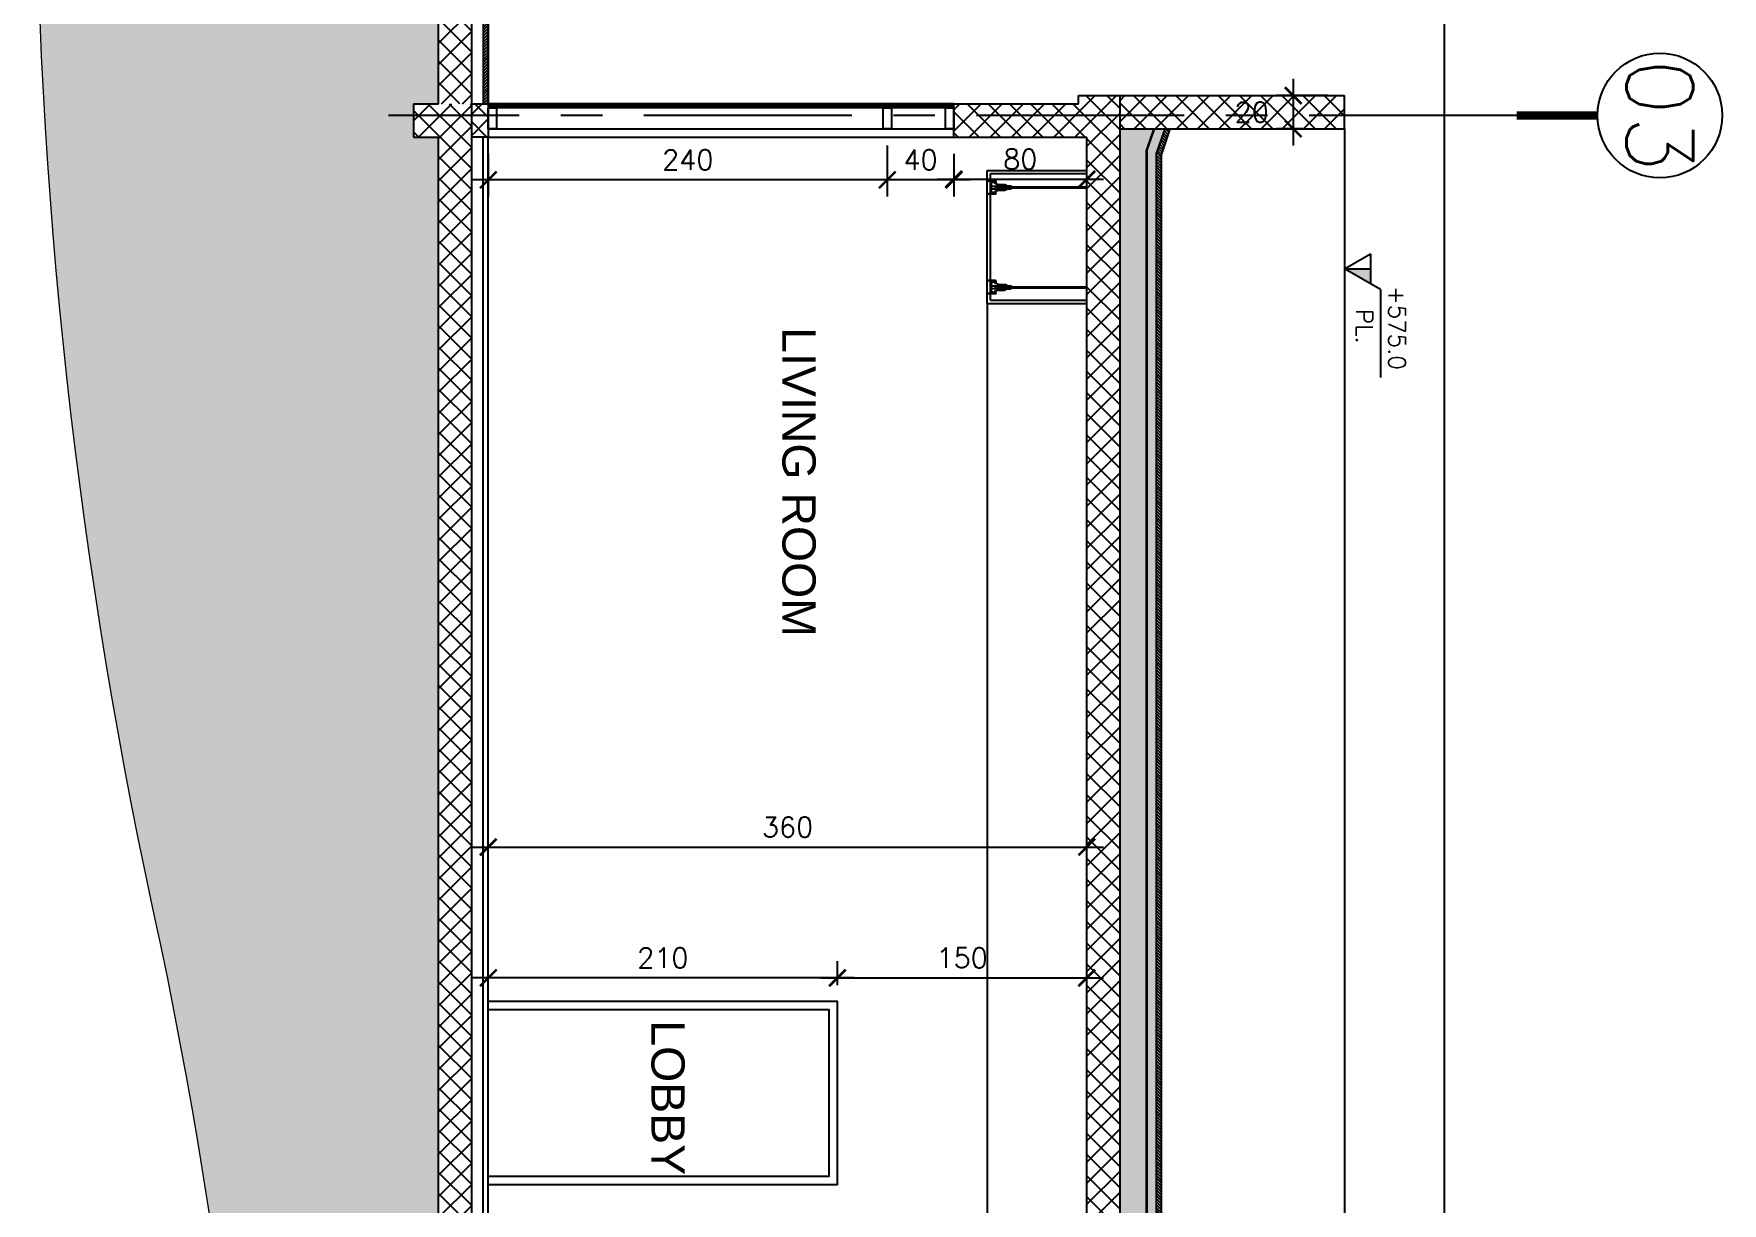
# Model space of a CAD drawing. Header units: centimetres. Extents: x -4632 to 1767, y -935 to 10443.
# Drawn here: x -3491 to -2475, y 1319 to 2022 of the extents above; entities that cross this region are included whole.
import ezdxf
from ezdxf.enums import TextEntityAlignment as Align
from ezdxf.xclip import XClip

# ---------------------------------------------------------------- set-up
doc = ezdxf.new("R2010")
doc.units = ezdxf.units.CM
doc.header["$LTSCALE"] = 100
doc.header["$MEASUREMENT"] = 0
doc.header["$XCLIPFRAME"] = 0
doc.header["$PDMODE"] = 35
doc.linetypes.add('GRID$0$XREF GRID$0$GRIDS$0$CENTER', pattern=[2, 1.25, -0.25, 0.25, -0.25])
doc.linetypes.add('HIDDEN', pattern=[0.375, 0.25, -0.125])
doc.layers.add('A2-01 SECTIONS 2$0$HATCH', color=8, linetype='Continuous', lineweight=5)
for name, color, linetype in [('A2-01 SECTIONS 2$0$STAIRS', 4, 'Continuous'), ('CEILING', 161, 'Continuous'), ('CEILING HANGER', 8, 'Continuous'), ('DIM IN', 1, 'Continuous'), ('DIM-IN', 1, 'Continuous'), ('DOOR', 1, 'Continuous'), ('FINISHES', 4, 'Continuous'), ('HATCH', 8, 'Continuous'), ('LEVELS', 2, 'Continuous'), ('SEC-WATER PROFING INS.', 56, 'HIDDEN'), ('TEXT', 3, 'Continuous'), ('WALL-01', 7, 'Continuous'), ('WALL-03', 2, 'Continuous'), ('WALL-05', 8, 'Continuous'), ('WINDOW', 1, 'Continuous'), ('XREF GRID', 11, 'GRID$0$XREF GRID$0$GRIDS$0$CENTER')]:
    doc.layers.add(name, color=color, linetype=linetype)
doc.styles.add('ART', font='arial.ttf')
doc.styles.add('DIMA', font='romans.shx', dxfattribs={"width": 0.8})
doc.styles.add('GRID$0$XREF GRID$0$GRIDS$0$18', font='romans.shx', dxfattribs={"width": 0.85, "height": 15})
doc.styles.add('ROMANS', font='romans')
doc.dimstyles.new('AS-17-100', dxfattribs={"dimtxt": 12, "dimasz": 10, "dimexe": 10, "dimexo": 10, "dimgap": 6, "dimtad": 1, "dimtoh": 1, "dimdec": 0, "dimdsep": 46, "dimtxsty": 'ROMANS', "dimblk1": 'ARCHTICK', "dimblk2": 'ARCHTICK', "dimsah": 1, "dimcen": 25, "dimdle": 10, "dimclrd": 1, "dimclre": 1, "dimclrt": 2, "dimadec": 0, "dimazin": 0, "dimtfac": 1, "dimtdec": 0, "dimtofl": 0, "dimtmove": 2, "dimatfit": 3, "dimldrblk": 'ARCHTICK', "dimfxl": 1, "dimtolj": 1, "dimtzin": 0, "dimarcsym": 0})
pattern_1 = [(315, (91.43340166576309, -747.9853101069707), (6.363961030678929, 6.363961030678928), []), (45, (91.43340166576309, -747.9853101069707), (-6.363961030678927, 6.363961030678929), [])]

# ---------------------------------------------------------------- blocks, each defined once
blk = doc.blocks.new('_ARCHTICK')
at = {"color": 0, "linetype": 'ByBlock', "const_width": 0.15}
blk.add_lwpolyline([(-0.5, -0.5), (0.5, 0.5)], dxfattribs=at)
blk = doc.blocks.new('*D38')
at = {"layer": 'Defpoints', "color": 0, "transparency": 16777216}
for p in [(-3217.292843694837, 1454.297587796571), (-3217.292843694837, 1440.000000000007, 2.397586331900903e-08), (-3007.292843694843, 1440.000000000007)]:
    blk.add_point(p, dxfattribs=at)
at = {"layer": 'DIM IN', "color": 1, "lineweight": -2, "transparency": 16777216}
for p, q in [((-3217.292843694835, 1450.000000000006), (-3217.292843694835, 1464.297587796571)), ((-3007.292843694842, 1450.000000000006), (-3007.292843694842, 1464.297587796571)), ((-2997.292843694842, 1454.297587796571), (-3227.292843694835, 1454.297587796571))]:
    blk.add_line(p, q, dxfattribs=at)
at = {"layer": 'DIM IN', "color": 1, "lineweight": -2, "transparency": 16777216, "xscale": 10, "yscale": 10, "zscale": 10, "rotation": 180}
blk.add_blockref('_ARCHTICK', (-3217.292843694835, 1454.297587796571), dxfattribs=at)
at = {"layer": 'DIM IN', "color": 1, "lineweight": -2, "transparency": 16777216, "xscale": 10, "yscale": 10, "zscale": 10}
blk.add_blockref('_ARCHTICK', (-3007.292843694842, 1454.297587796571), dxfattribs=at)
at = {"layer": 'DIM IN', "color": 2, "transparency": 16777216, "insert": (-3112.292843694839, 1466.297587796571), "char_height": 12, "attachment_point": 5, "style": 'ROMANS'}
blk.add_mtext('\\A1;210', dxfattribs=at)
blk = doc.blocks.new('*D39')
at = {"layer": 'Defpoints', "color": 0, "transparency": 16777216}
for p in [(-2857.292843694275, 1454.297587796575), (-3007.292843694843, 1440.000000000003), (-2857.292843694275, 1439.954300948159)]:
    blk.add_point(p, dxfattribs=at)
at = {"layer": 'DIM IN', "color": 1, "lineweight": -2, "transparency": 16777216}
for p, q in [((-3007.292843694842, 1450.000000000003), (-3007.292843694842, 1464.297587796574)), ((-2857.292843694274, 1449.954300948158), (-2857.292843694274, 1464.297587796574)), ((-3017.292843694842, 1454.297587796574), (-2847.292843694274, 1454.297587796574))]:
    blk.add_line(p, q, dxfattribs=at)
at = {"layer": 'DIM IN', "color": 1, "lineweight": -2, "transparency": 16777216, "xscale": 10, "yscale": 10, "zscale": 10, "rotation": 180}
blk.add_blockref('_ARCHTICK', (-3007.292843694842, 1454.297587796574), dxfattribs=at)
at = {"layer": 'DIM IN', "color": 1, "lineweight": -2, "transparency": 16777216, "xscale": 10, "yscale": 10, "zscale": 10}
blk.add_blockref('_ARCHTICK', (-2857.292843694274, 1454.297587796574), dxfattribs=at)
at = {"layer": 'DIM IN', "color": 2, "transparency": 16777216, "insert": (-2932.292843694558, 1466.297587796574), "char_height": 12, "attachment_point": 5, "style": 'ROMANS'}
blk.add_mtext('\\A1;150', dxfattribs=at)
blk = doc.blocks.new('*D40')
at = {"layer": 'Defpoints', "color": 0, "transparency": 16777216}
for p in [(-2937.292839631587, 1960.000000000008, -0.0007476340887574759), (-2857.292843694275, 1934.69881126851, -0.0007476340887574776), (-2857.292843694275, 1934.698811268531)]:
    blk.add_point(p, dxfattribs=at)
at = {"layer": 'DIM IN', "color": 1, "lineweight": -2, "transparency": 16777216}
for p, q in [((-2937.292839631587, 1950.000000000007), (-2937.292839631587, 1924.69881126853)), ((-2947.292839631587, 1934.69881126853), (-2847.292843694274, 1934.69881126853))]:
    blk.add_line(p, q, dxfattribs=at)
at = {"layer": 'DIM IN', "color": 1, "lineweight": -2, "transparency": 16777216, "xscale": 10, "yscale": 10, "zscale": 10, "rotation": 180}
blk.add_blockref('_ARCHTICK', (-2937.292839631587, 1934.69881126853), dxfattribs=at)
at = {"layer": 'DIM IN', "color": 1, "lineweight": -2, "transparency": 16777216, "xscale": 10, "yscale": 10, "zscale": 10}
blk.add_blockref('_ARCHTICK', (-2857.292843694274, 1934.69881126853), dxfattribs=at)
at = {"layer": 'DIM IN', "color": 2, "transparency": 16777216, "insert": (-2897.29284166293, 1946.69881126853), "char_height": 12, "attachment_point": 5, "style": 'ROMANS'}
blk.add_mtext('\\A1;80', dxfattribs=at)
blk = doc.blocks.new('SUP')
at = {"layer": 'CEILING HANGER', "extrusion": (-6.565441055446186e-09, 1.615746940505771e-05, 0.9999999998694682)}
for p, q in [((-555.8616746720024, -4415.287711383453, 0.0220760710870105), (-555.8616747077414, -4305.435367668505, 0.02100534264414649)), ((-555.2514488226903, -4415.287711998224, 0.02207607644170619), (-555.2514487869347, -4305.435367668505, 0.02100534798921842)), ((-557.2372633987345, -4420.726332689635, 0.02216240833251109), (-557.237263398735, -4416.996090168905, 0.02210318306358973)), ((-556.4441010715551, -4415.384870046802, 0.02207760857909572), (-556.4441000311757, -4413.18528123447, 0.02204268558459684)), ((-556.4441014025856, -4422.105266022191, 0.02218430868122987), (-556.4441010715551, -4415.384870046802, 0.02207760857909572)), ((-556.3446205894273, -4415.287710815975, 0.02207606684786804), (-554.7132045334369, -4415.287712754858, 0.02207608116825662)), ((-555.8616747192925, -4414.670045381303, 0.02206626436939811), (-555.857039830399, -4414.703154263929, 0.02206679008161883)), ((-555.857039830399, -4414.703154263929, 0.02206679008161883), (-555.8432768444361, -4414.735255799491, 0.0220672998799518)), ((-555.8432768444361, -4414.735255799491, 0.0220672998799518), (-555.8208028588429, -4414.765379337937, 0.02206777834999432)), ((-555.8208028588429, -4414.765379337937, 0.02206777834999432), (-555.7903025376474, -4414.792601731966, 0.02206821082857254)), ((-555.7903025376474, -4414.792601731966, 0.02206821082857254), (-555.7527012980609, -4414.81610219341, 0.02206858427601619)), ((-555.7527012980609, -4414.81610219341, 0.02206858427601619), (-555.7091413817544, -4414.835165461633, 0.02206888732622275)), ((-555.7091413817544, -4414.835165461633, 0.02206888732622275), (-555.6609480898335, -4414.849208758824, 0.02206911071442727)), ((-555.6609480898335, -4414.849208758824, 0.02206911071442727), (-555.6095836278336, -4414.857810471359, 0.02206924773433516)), ((-555.6095836278336, -4414.857810471359, 0.02206924773433516), (-555.556609935815, -4414.860706934065, 0.02206929418558782)), ((-555.556609935815, -4414.860706934065, 0.02206929418558782), (-555.503636574826, -4414.85781189006, 0.02206924868480718)), ((-555.503636574826, -4414.85781189006, 0.02206924868480718), (-555.4522731532052, -4414.849207150968, 0.02206911251677729)), ((-555.4522731532052, -4414.849207150968, 0.02206911251677729), (-555.4040791519349, -4414.835165059665, 0.02206888999188666)), ((-555.4040791519349, -4414.835165059665, 0.02206888999188666), (-555.3605209853569, -4414.816101815089, 0.0220685877051696)), ((-555.3605209853569, -4414.816101815089, 0.0220685877051696), (-555.3229200767993, -4414.792599603918, 0.02206821488864245)), ((-555.3229200767993, -4414.792599603918, 0.02206821488864245), (-555.2924209378538, -4414.765372433603, 0.02206778286843622)), ((-555.2924209378538, -4414.765372433603, 0.02206778286843622), (-555.2699471887099, -4414.735255137438, 0.0220673048912459)), ((-555.2699471887099, -4414.735255137438, 0.0220673048912459), (-555.2561840135874, -4414.703152183174, 0.02206679531140006)), ((-555.2561840135874, -4414.703152183174, 0.02206679531140006), (-555.2515502596526, -4414.670042047363, 0.02206626966060201)), ((-554.6137238621494, -4415.384871938397, 0.02207762464139294), (-554.6137240513087, -4413.186107862948, 0.02204271474141222)), ((-554.6137244296298, -4422.104441663621, 0.0221843116251953), (-554.6137238621494, -4415.384871938397, 0.02207762464139294)), ((-553.8205608256211, -4420.726333469913, 0.0221624382717734), (-553.8205606837515, -4416.996090996483, 0.0221032130037396)), ((-559.495881784593, -4422.529900156957, 0.02219102389058963), (-559.4958810752446, -4426.154047701695, 0.02224856468352285)), ((-559.3738565710936, -4423.35517208254, 0.02220412784786372), (-559.4958811698241, -4423.355173572174, 0.02220412680269896)), ((-559.4958810752446, -4426.154047701695, 0.02224856468352285), (-559.495881879174, -4427.618347378821, 0.02227181345126885)), ((-559.495881879174, -4427.618347402464, 0.02227181345159914), (-559.3738563819345, -4427.618348182745, 0.02227181453276637)), ((-559.373856287354, -4422.529901008177, 0.02219102497288312), (-559.3738566183841, -4426.15404633029, 0.02224856573060863)), ((-559.3738566183841, -4426.15404633029, 0.02224856573060863), (-559.3738563819345, -4427.618348135456, 0.02227181453210573)), ((-559.2518317359136, -4422.285851054111, 0.02218715124690278), (-557.6660165835747, -4422.285852023553, 0.02218716515248028)), ((-559.2518307901145, -4422.40787877396, 0.02218908868787934), (-557.7425548149345, -4422.407876409457, 0.02218910187007036)), ((-558.9243093764586, -4423.146129892111, 0.02220081281087902), (-558.9243099439385, -4423.407472318238, 0.02220496215912424)), ((-558.7317858524691, -4424.206305609929, 0.02221764696627768), (-558.9035207104287, -4423.565385125063, 0.02220746953171588)), ((-558.5689120451794, -4423.159920093443, 0.02220103487165298), (-558.5967181155332, -4423.083524346748, 0.02219982168851709)), ((-558.3969132619577, -4423.280354472705, 0.02220294852160439), (-558.3965026905327, -4423.280356860845, 0.02220294856302701)), ((-556.230556687837, -4425.110732225712, 0.02223202850648227), (-557.553114927309, -4425.110732509451, 0.02223201692662885)), ((-554.6137242877589, -4419.500103103952, 0.02214296239639036), (-556.4441003622063, -4419.500100857683, 0.02214294632851693)), ((-556.352582516106, -4425.110732249355, 0.02223202743798597), (-556.3525823269455, -4421.205926860206, 0.02217003062483556)), ((-556.2915702876758, -4421.205927474974, 0.02217003116895679), (-556.3525823269455, -4421.205927002078, 0.02217003062708805)), ((-556.2305561676471, -4421.14491723273, 0.02216906304035726), (-556.2305573026059, -4420.595800792785, 0.02216034468796276)), ((-554.8272681512899, -4425.110731658235, 0.02223204078885876), (-556.230556687837, -4425.110732225712, 0.02223202850648227)), ((-554.8882801432698, -4420.534792158401, 0.022159387807499), (-556.1695437973473, -4420.534790881573, 0.02215937656456851)), ((-555.0713192403489, -4425.476807014951, 0.02223785085013904), (-555.9865070647676, -4425.476807724301, 0.02223784284529864)), ((-555.2360523942504, -4420.022285713205, 0.02215124766790188), (-555.8217720192661, -4420.022286186104, 0.0221512425450806)), ((-555.2360524888308, -4420.26633394119, 0.02215512243529172), (-555.8217733906752, -4420.266334508668, 0.02215511731387065)), ((-555.7430976058731, -4421.205929011901, 0.02217003599744156), (-555.7729632485268, -4420.77883948788, 0.02216325481162251)), ((-555.2848618743388, -4420.778842490788, 0.02216325913458923), (-555.7729632485268, -4420.77883948788, 0.02216325481162251)), ((-555.7430976058731, -4421.205929011901, 0.02217003599744156), (-555.3147273751223, -4421.205930737981, 0.02217003977690464)), ((-555.3147273751223, -4421.205930737981, 0.02217003977690464), (-555.2848618743388, -4420.778842490788, 0.02216325913458923)), ((-554.8272674892297, -4421.144916854413, 0.02216907532569316), (-554.8272677256795, -4420.595805238041, 0.02216035704998098)), ((-553.5047096753681, -4425.110733644415, 0.02223205240470875), (-554.8272681512899, -4425.110731658235, 0.02223204078885876)), ((-554.7052428904992, -4421.205930572471, 0.02217004511276322), (-554.7662550243497, -4421.205929981343, 0.02217004456901653)), ((-554.7052439308789, -4425.110731871038, 0.02223204186114013), (-554.7052428904992, -4421.205930596114, 0.02217004511309357)), ((-551.8059930086331, -4422.285851668878, 0.0221872164749541), (-553.3918075934922, -4422.285852685613, 0.02218720260091621)), ((-551.8059936234027, -4422.407874659739, 0.02218915384083452), (-553.3152703552222, -4422.407875558245, 0.02218914063527096)), ((-552.660912097359, -4423.280355631311, 0.02220299878160961), (-552.6613227633637, -4423.280355820471, 0.02220299878106098)), ((-552.4889126047873, -4423.15992073186, 0.02220108813657681), (-552.4611072910731, -4423.083524039359, 0.02219987542548034)), ((-552.3260378044082, -4424.206306957693, 0.02221770309579237), (-552.1543040814081, -4423.565384344778, 0.02220752863593646)), ((-552.1335148951883, -4423.146127622196, 0.02220087225553981), (-552.1335154626678, -4423.407472743853, 0.02220502164653701)), ((-551.6839683626125, -4422.529900960888, 0.0221910923279644), (-551.6839680788736, -4426.154045904676, 0.02224863307973371)), ((-551.6839681261629, -4423.355171656929, 0.02220419519694293), (-551.5619431964028, -4423.355172579086, 0.02220419628035769)), ((-551.6839680788736, -4426.154045904676, 0.02224863307973371), (-551.6839684099034, -4427.618347899013, 0.02227188188413909)), ((-551.5619433382737, -4427.618346338443, 0.02227188292822694), (-551.6839684571936, -4427.618348040882, 0.02227188188648124)), ((-551.5619429599533, -4422.529904129314, 0.02219109344713757), (-551.5619430072439, -4426.154046826836, 0.02224863416314971)), ((-551.5619430072439, -4426.154046826836, 0.02224863416314971), (-551.5619433855635, -4427.618346243861, 0.02227188292681501))]:
    blk.add_line(p, q, dxfattribs=at)
at = {"layer": 'CEILING HANGER', "extrusion": (-6.565441055446186e-09, 1.615746940505771e-05, 0.9999999998694682), "const_width": 0.2440502024312832, "elevation": -0.06971492343959416}
blk.add_lwpolyline([(-558.5797820677037, -4423.042405715765, 0.9999999999999998), (-559.0678825433828, -4423.042405053701), (-559.0678824488034, -4423.217503977483, 0.2679491924311169), (-558.9916170805083, -4423.349601668542, -0.5773502691896479), (-558.9916170805088, -4423.613793693053, 0.2679491924311232), (-559.0678823069334, -4423.745890154567), (-559.0678823542236, -4424.035073030886, 0.2679491924311419), (-558.9916173642481, -4424.167168310147, -0.5773502691897009), (-558.9916173642488, -4424.431360121866, 0.2679491924311387), (-559.0678821650637, -4424.563459137034), (-559.0678827325429, -4424.85263957792, 0.2679491924311386), (-558.9916171277979, -4424.984737150748, -0.5773502691895802), (-558.9916167021885, -4425.24892884423, 0.2679491924310527), (-559.0678829689928, -4425.381023295932), (-559.0678825906732, -4425.696453092645, 0.4142135623731117), (-558.9153511920235, -4425.848984633169), (-558.2304367162336, -4425.848982386897, 0.2475285480659973), (-558.1045626675409, -4425.782604403249, -0.2475285480660123), (-557.9786901321269, -4425.716221666963), (-557.551682372388, -4425.716218664052, -0.2475285480660569), (-557.4258086074361, -4425.782602156976, 0.2475285480659878), (-557.2999359774418, -4425.848980849969), (-555.7931046094085, -4425.848986099151, 0.2679491924311233), (-555.6610078641546, -4425.772717586079, -0.5773502691896271), (-555.3968163125354, -4425.772716522059, 0.267949192431123), (-555.2647200401811, -4425.848983450915), (-553.7578892869174, -4425.848981275573, 0.2475285480659966), (-553.6320163258938, -4425.78260121117, -0.2475285480660183), (-553.5061422299106, -4425.716223062021), (-553.0791346120426, -4425.716220059112, -0.2475285480676973), (-552.9532612726993, -4425.782603552025, 0.2475285480676879), (-552.8273882643856, -4425.848982268668), (-552.1424731738261, -4425.848982505115, 0.4142135623731118), (-551.9899423899456, -4425.696450586272), (-551.9899413495664, -4425.381025565848, 0.2679491924310526), (-552.0662080892703, -4425.248927922074, -0.5773502691895805), (-552.0662079001106, -4424.984736228596, 0.2679491924311383), (-551.9899422480754, -4424.852641966066), (-551.9899413968567, -4424.563456275991, 0.2679491924311419), (-552.0662080892713, -4424.431358892325, -0.577350269189703), (-552.0662080419805, -4424.167167151541, 0.2679491924311351), (-551.9899426263952, -4424.035072983594), (-551.9899415860166, -4423.745887482684, 0.2679491924311169), (-552.0662074272116, -4423.61379473343, -0.57735026918965), (-552.0662072853415, -4423.349602945366, 0.26794919243112), (-551.9899424845256, -4423.217503906544), (-551.9899407820865, -4423.042407229043, 0.9999999999999996), (-552.4780414942156, -4423.042408813255)], format="xyb", dxfattribs=at)
at = {"layer": 'CEILING HANGER', "extrusion": (-6.565441055446186e-09, 1.615746940505771e-05, 0.9999999998694682)}
for centre, radius in [((-555.5289124430645, -4417.240112451817, -0.04926070229982382), 0.3416702834037965), ((-555.5289113553953, -4416.019863485247, -0.04926036012537647), 0.2516767712572607), ((-555.5289125849346, -4418.460363877464, -0.04926104447477821), 0.2516767712572607)]:
    blk.add_circle(centre, radius, dxfattribs=at)
for centre, radius, start, end in [((-554.3742710121227, -4417.404631807819, -0.04926074590044033), 2.891994898810706, 132.9461953011324, 171.8788421997344), ((-555.5293459028295, -4414.14664010689, -0.04925983484909668), 1.32702313133537, 104.5031346958014, 133.5769546934367), ((-555.5293459028295, -4414.14664010689, -0.04925983484909668), 1.32702313133537, 46.37131391906877, 77.91645815812764), ((-556.6835531646561, -4417.404633131942, -0.04926075096635775), 2.891994898810706, 8.121157800239335, 47.05378470023463), ((-559.2518311210006, -4422.529901498867, -0.04926219379481667), 0.2440502024312832, 89.99999999999952, 179.9999726791131), ((-559.2518311210006, -4422.529901498867, -0.04926219379481667), 0.1220251012156416, 89.99999999999952, 179.9999726791131), ((-558.7412713196157, -4423.146128254833, -0.04926236547311089), 0.1830376518234623, 102.9976300964304, 179.9999726791131), ((-558.3141842546157, -4423.407471130239, -0.04926243782048277), 0.6101255060782078, 179.9999726791131, 195.0000051866606), ((-557.4747552757401, -4423.624784239971, -0.04926249691667202), 1.372782388675968, 195.0000051866606, 269.9999999999995), ((-558.7549940145336, -4423.08667598028, -0.04926234883207901), 0.1220251012156416, 77.00239959676622, 102.9976300964304), ((-558.7687156217822, -4423.146130146431, -0.04926236553397784), 0.1830376518234623, 19.99999657725749, 77.00239959676622), ((-558.3969121741454, -4423.097318325489, -0.04926235103085637), 0.1830376518234623, 199.9999965772575, 269.9999999999995), ((-558.3965018391698, -4423.097315819124, -0.04926235102920834), 0.1830376518234623, 269.9999999999995, 357.8495973910383), ((-557.8477757304768, -4423.117921094687, -0.0492623556035784), 0.3660753036469248, 135.5754556044097, 177.8495973910383), ((-560.2878907568154, -4420.726331619516, -0.04926169032191171), 3.050627530391041, 315.5754556044096, 359.9999726791131), ((-555.5293452880607, -4421.143906900362, -0.04926179697753016), 1.327023208500847, 226.4230358901178, 313.6286860809345), ((-555.9865069700435, -4425.110732078305, -0.04926291033195845), 0.3660753036469248, 179.9999726791131, 269.9999999999995), ((-556.2915685850937, -4421.144916446417, -0.04926179893257202), 0.06101255060782081, 269.9999999999995, 359.9999726791131), ((-556.1695450740324, -4420.595800975837, -0.04926164468566113), 0.06101255060782081, 89.99999999999952, 179.9999726791131), ((-555.8217729176321, -4420.144308957992, -0.04926151731813203), 0.1220251012156416, 89.99999999999952, 269.9999999999995), ((-555.2360522995275, -4420.144310731367, -0.04926151603389552), 0.1220251012156416, 269.9999999999995, 89.99999999999952), ((-555.0713190983352, -4425.110731392602, -0.0492629083241849), 0.3660753036469248, 269.9999999999995, 359.9999726791131), ((-554.888280426866, -4420.595804711748, -0.04926164187615442), 0.06101255060782081, 359.9999726791131, 89.99999999999952), ((-554.7662551187867, -4421.144916919312, -0.04926179558694533), 0.06101255060782081, 179.9999726791131, 269.9999999999995), ((-550.7699337037036, -4420.726331075682, -0.04926166944337519), 3.050627530391041, 179.9999726791131, 224.4245927869441), ((-553.5830686172995, -4423.624788306905, -0.04926248838113804), 1.372782388675968, 269.9999999999995, 344.9999948133394), ((-553.2100479261145, -4423.117920645433, -0.0492623454300529), 0.3660753036469248, 2.150375307292657, 44.42459278694412), ((-552.6613226686404, -4423.097317403332, -0.04926233844913304), 0.1830376518234623, 182.1503753072926, 269.9999999999995), ((-552.6609119080554, -4423.097317190524, -0.0492623384482174), 0.1830376518234623, 269.9999999999995, 340.000016259355), ((-552.2891077037781, -4423.146129271558, -0.04926235132016004), 0.1830376518234623, 102.9976300964304, 160.0000162593551), ((-552.3028299730864, -4423.086679550669, -0.04926233467970804), 0.1220251012156416, 77.00239959676622, 102.9976300964304), ((-552.3165523842644, -4423.146128680436, -0.04926235138024148), 0.1830376518234623, 359.9999726791131, 77.00239959676622), ((-552.7436408206734, -4423.407473187349, -0.04926242560150119), 0.6101255060782078, 344.9999948133394, 359.9999726791131), ((-551.8059941907383, -4422.529899749133, -0.04926217746125455), 0.2440502024312832, 359.9999726791131, 89.99999999999952), ((-551.8059931030691, -4422.529899607262, -0.04926217746125743), 0.1220251012156416, 359.9999726791131, 89.99999999999952)]:
    blk.add_arc(centre, radius, start, end, dxfattribs=at)
blk = doc.blocks.new('FALSE CEILING')
at = {"xscale": -1}
for p in [(-1545.111209873657, 4427.618346370236, -0.02227188292873169), (-1485.111209873657, 4427.618346370236, -0.02227188292873169), (-1425.111209873657, 4427.618346338442, -0.02227188292822694), (-1365.111209873657, 4427.618346370236, -0.02227188292873169), (-1305.111209873657, 4427.618346370236, -0.02227188292873169), (-1245.111209873657, 4427.618346338442, -0.02227188292822694), (-1185.111209873657, 4427.618346370236, -0.02227188292873169), (-1125.111209873657, 4427.618346370236, -0.02227188292873169), (-1065.111209873657, 4427.618346338442, -0.02227188292822694), (-1005.111209873657, 4427.618346370236, -0.02227188292873169), (-945.1112098736567, 4427.618346370236, -0.02227188292873169), (-885.1112098736567, 4427.618346370236, -0.02227188292873169), (-825.1112098736567, 4427.618346370236, -0.02227188292873169), (-765.1112098736567, 4427.618346338442, -0.02227188292822694), (-705.1112098736567, 4427.618346370236, -0.02227188292873169), (-645.1112098736567, 4427.618346370236, -0.02227188292873169), (-585.1112098736567, 4427.618346338442, -0.02227188292822694), (-525.1112098736567, 4427.618346370236, -0.02227188292873169), (-465.1112098736567, 4427.618346370236, -0.02227188292873169), (-405.1112098736567, 4427.618346338442, -0.02227188292822694), (-345.1112098736567, 4427.618346370236, -0.02227188292873169), (-285.1112098736567, 4427.618346370236, -0.02227188292873169), (-225.1112098736567, 4427.618346338442, -0.02227188292822694), (-165.1112098736567, 4427.618346370236, -0.02227188292873169), (-105.1112098736567, 4427.618346370236, -0.02227188292873169), (-45.11120987365666, 4427.618346338442, -0.02227188292822694), (14.88879012634334, 4427.618346370236, -0.02227188292873169), (74.88879012634334, 4427.618346370236, -0.02227188292873169), (134.8887901263433, 4427.618346338442, -0.02227188292822694), (194.8887901263433, 4427.618346370236, -0.02227188292873169), (254.8887901263433, 4427.618346338442, -0.02227188292822694), (314.8887901263433, 4427.618346338442, -0.02227188292822694), (374.8887901263433, 4427.618346370236, -0.02227188292873169), (434.8887901263433, 4427.618346338442, -0.02227188292822694)]:
    blk.add_blockref('SUP', p, dxfattribs=at)
blk = doc.blocks.new('*D44')
at = {"layer": 'Defpoints', "color": 0, "transparency": 16777216}
for p in [(-2702.288721221249, 1985.000000000566, 0.0008936797758716392), (-2733.13611246871, 1965.000000000007), (-2717.28872121977, 1965.000000000007, -0.0003157509664840595)]:
    blk.add_point(p, dxfattribs=at)
at = {"layer": 'DIM IN', "color": 1, "lineweight": -2, "transparency": 16777216}
for p, q in [((-2733.13611246871, 1995.000000000566), (-2733.13611246871, 1955.000000000007)), ((-2712.288721221249, 1985.000000000566), (-2743.13611246871, 1985.000000000566)), ((-2727.28872121977, 1965.000000000007), (-2743.13611246871, 1965.000000000007))]:
    blk.add_line(p, q, dxfattribs=at)
at = {"layer": 'DIM IN', "color": 1, "lineweight": -2, "transparency": 16777216, "xscale": 10, "yscale": 10, "zscale": 10}
for p, rotation in [((-2733.13611246871, 1985.000000000566), 90), ((-2733.13611246871, 1965.000000000007), 270)]:
    blk.add_blockref('_ARCHTICK', p, dxfattribs=dict(at, rotation=rotation))
at = {"layer": 'DIM IN', "color": 2, "transparency": 16777216, "insert": (-2758.136112468709, 1975.000000000287), "char_height": 12, "attachment_point": 5, "style": 'ROMANS'}
blk.add_mtext('\\A1;20', dxfattribs=at)
blk = doc.blocks.new('*D45')
at = {"layer": 'Defpoints', "color": 0, "transparency": 16777216}
for p in [(-2977.292843694843, 1964.999999999998), (-3217.292843694845, 1960.000000000008), (-3217.292843694845, 1934.315459924116)]:
    blk.add_point(p, dxfattribs=at)
at = {"layer": 'DIM IN', "color": 1, "lineweight": -2, "transparency": 16777216}
for p, q in [((-3217.292843694843, 1950.000000000007), (-3217.292843694843, 1924.315459924115)), ((-2977.292843694842, 1954.999999999997), (-2977.292843694842, 1924.315459924115)), ((-2967.292843694842, 1934.315459924115), (-3227.292843694843, 1934.315459924115))]:
    blk.add_line(p, q, dxfattribs=at)
at = {"layer": 'DIM IN', "color": 1, "lineweight": -2, "transparency": 16777216, "xscale": 10, "yscale": 10, "zscale": 10, "rotation": 180}
blk.add_blockref('_ARCHTICK', (-3217.292843694843, 1934.315459924115), dxfattribs=at)
at = {"layer": 'DIM IN', "color": 1, "lineweight": -2, "transparency": 16777216, "xscale": 10, "yscale": 10, "zscale": 10}
blk.add_blockref('_ARCHTICK', (-2977.292843694842, 1934.315459924115), dxfattribs=at)
at = {"layer": 'DIM IN', "color": 2, "transparency": 16777216, "insert": (-3097.292843694842, 1946.315459924115), "char_height": 12, "attachment_point": 5, "style": 'ROMANS'}
blk.add_mtext('\\A1;240', dxfattribs=at)
blk = doc.blocks.new('*D48')
at = {"layer": 'Defpoints', "color": 0, "transparency": 16777216}
for p in [(-2937.292839631587, 1960.000000000008), (-2977.292843694844, 1934.315459924117), (-2977.292843694844, 1934.315459924112)]:
    blk.add_point(p, dxfattribs=at)
at = {"layer": 'DIM IN', "color": 1, "lineweight": -2, "transparency": 16777216}
for p, q in [((-2937.292839631587, 1950.000000000007), (-2937.292839631587, 1924.315459924111)), ((-2927.292839631587, 1934.315459924111), (-2987.292843694843, 1934.315459924111))]:
    blk.add_line(p, q, dxfattribs=at)
at = {"layer": 'DIM IN', "color": 1, "lineweight": -2, "transparency": 16777216, "xscale": 10, "yscale": 10, "zscale": 10, "rotation": 180}
blk.add_blockref('_ARCHTICK', (-2977.292843694843, 1934.315459924111), dxfattribs=at)
at = {"layer": 'DIM IN', "color": 1, "lineweight": -2, "transparency": 16777216, "xscale": 10, "yscale": 10, "zscale": 10}
blk.add_blockref('_ARCHTICK', (-2937.292839631587, 1934.315459924111), dxfattribs=at)
at = {"layer": 'DIM IN', "color": 2, "transparency": 16777216, "insert": (-2957.292841663215, 1946.315459924111), "char_height": 12, "attachment_point": 5, "style": 'ROMANS'}
blk.add_mtext('\\A1;40', dxfattribs=at)
blk = doc.blocks.new('LEVEL- ELEV-1')
blk.add_hatch(color=256).paths.add_polyline_path([(0.1599999999998545, 0.2771281292109045), (3.552713678800501e-15, 0.2771281292109027), (0, 5.329070518200751e-15)])
for p, q in [((0.220000000000006, 0.3810511776653591), (0, 0)), ((0.220000000000006, 0.3810511776653591), (1.154719381012352, 0.3810511776653591)), ((0, 0), (-0.1599999999998545, 0.2771281292109045)), ((-0.1599999999998545, 0.2771281292109045), (0.1599999999998545, 0.2771281292109045)), ((0, 0), (3.552713678800501e-15, 0.2771281292109045))]:
    blk.add_line(p, q)
blk = doc.blocks.new('LEVEL- ELEV')
at = {"xscale": 0.8999999999999986, "yscale": 0.8999999999999986, "zscale": 0.8999999999999986}
blk.add_blockref('LEVEL- ELEV-1', (0, 0), dxfattribs=at)
at = {"style": 'DIMA'}
for tag, p in [('+XX.XX', (0.1561219769239912, 0.4208608438903312)), ('FFL.', (0.3833218897106043, 0.1103121334648396))]:
    blk.add_attdef(tag, p, '', height=0.162, dxfattribs=at)
blk = doc.blocks.new('*D56')
at = {"layer": 'Defpoints', "color": 0, "transparency": 16777216}
for p in [(-2857.292843694275, 1532.964311494527), (-3217.292843694845, 1440.000000000007, 1.197156385297509e-08), (-2857.292843694275, 1440.000000000007)]:
    blk.add_point(p, dxfattribs=at)
at = {"layer": 'DIM-IN', "color": 1, "lineweight": -2, "transparency": 16777216}
for p, q in [((-3217.292843694843, 1450.000000000006), (-3217.292843694843, 1542.964311494526)), ((-2857.292843694274, 1450.000000000006), (-2857.292843694274, 1542.964311494526)), ((-3227.292843694843, 1532.964311494526), (-2847.292843694274, 1532.964311494526))]:
    blk.add_line(p, q, dxfattribs=at)
at = {"layer": 'DIM-IN', "color": 1, "lineweight": -2, "transparency": 16777216, "xscale": 10, "yscale": 10, "zscale": 10, "rotation": 180}
blk.add_blockref('_ARCHTICK', (-3217.292843694843, 1532.964311494526), dxfattribs=at)
at = {"layer": 'DIM-IN', "color": 1, "lineweight": -2, "transparency": 16777216, "xscale": 10, "yscale": 10, "zscale": 10}
blk.add_blockref('_ARCHTICK', (-2857.292843694274, 1532.964311494526), dxfattribs=at)
at = {"layer": 'DIM-IN', "color": 2, "transparency": 16777216, "insert": (-3037.292843694559, 1544.964311494526), "char_height": 12, "attachment_point": 5, "style": 'ROMANS'}
blk.add_mtext('\\A1;360', dxfattribs=at)

msp = doc.modelspace()

# ---------------------------------------------------------------- hatches: boundary and pattern name
at = {"layer": 'A2-01 SECTIONS 2$0$HATCH'}
h = msp.add_hatch(dxfattribs=at)
h.set_pattern_fill('AR-PARQ1', color=8, scale=3, angle=-2.544443745170813e-14, style=0)
h.set_pattern_definition([(0, (-3277.292843694506, -260.7862064046735), (36.00000000000001, 35.99999999999999), [36, -36]), (0, (-3277.292843694506, -266.7862064046735), (36.00000000000001, 35.99999999999999), [36, -36]), (0, (-3277.292843694506, -272.7862064046735), (36.00000000000001, 35.99999999999999), [36, -36]), (0, (-3277.292843694506, -278.7862064046735), (36.00000000000001, 35.99999999999999), [36, -36]), (0, (-3277.292843694506, -284.7862064046735), (36.00000000000001, 35.99999999999999), [36, -36]), (0, (-3277.292843694506, -290.7862064046735), (36.00000000000001, 35.99999999999999), [36, -36]), (0, (-3277.292843694506, -296.7862064046735), (36.00000000000001, 35.99999999999999), [36, -36]), (270, (-3241.292843694506, -260.7862064046735), (-36.00000000000001, -35.99999999999999), [36, -36]), (270, (-3235.292843694506, -260.7862064046735), (-36.00000000000001, -35.99999999999999), [36, -36]), (270, (-3229.292843694506, -260.7862064046735), (-36.00000000000001, -35.99999999999999), [36, -36]), (270, (-3223.292843694506, -260.7862064046735), (-36.00000000000001, -35.99999999999999), [36, -36]), (270, (-3217.292843694506, -260.7862064046735), (-36.00000000000001, -35.99999999999999), [36, -36]), (270, (-3211.292843694506, -260.7862064046735), (-36.00000000000001, -35.99999999999999), [36, -36]), (270, (-3205.292843694506, -260.7862064046735), (-36.00000000000001, -35.99999999999999), [36, -36])])
edge = h.paths.add_edge_path()
edge.add_line((-3277.292843694359, 184.8223887344725), (-3277.292843694505, 509.999999999995))
edge.add_line((-3277.292843694505, 509.999999999995), (-3292.292843694505, 509.999999999995))
edge.add_line((-3292.292843694505, 509.999999999995), (-3292.292843694505, 534.999999999995))
edge.add_line((-3292.292843694505, 534.999999999995), (-3278.423220660205, 534.9999999999949))
edge.add_line((-3278.423220660205, 534.9999999999949), (-3247.292843694841, 606.8393314585816))
edge.add_line((-3247.292843694841, 606.8393314585816), (-3247.29284369482, 1960.000000000006))
edge.add_line((-3247.29284369482, 1960.000000000006), (-3262.292843694505, 1960.000000000006))
edge.add_line((-3262.292843694505, 1960.000000000006), (-3262.292843694505, 1980.000000000006))
edge.add_line((-3262.292843694505, 1980.000000000006), (-3247.292843694841, 1980.000000000006))
edge.add_line((-3247.292843694841, 1980.000000000006), (-3247.292843694841, 2410.101973934919))
edge.add_line((-3247.292843694841, 2410.101973934919), (-3279.792833, 2475.092774069056))
edge.add_line((-3279.792833, 2475.092774069056), (-3279.792833, 2843.456283218246))
edge.add_line((-3279.792833, 2843.456283218246), (-3414.620910155235, 2843.456283218246))
edge.add_arc((-336.1672477118259, 2159.192367783383), 3153.584319116501, 167.4682995512359, 192.5317004487641)
edge.add_arc((-6513.862658710072, 829.8754205414397), 3165.658356460588, -11.75726199073938, 11.75726199073938, ccw=False)
edge.add_line((-3414.620910155235, 184.822388734359), (-3277.292843694359, 184.8223887344725))
at = {"layer": 'A2-01 SECTIONS 2$0$STAIRS', "linetype": 'Continuous', "ltscale": 100}
h = msp.add_hatch(dxfattribs=at)
h.set_pattern_fill('ANSI31', color=8, scale=10, angle=359.9999999999999, style=0)
h.set_pattern_definition([(44.9999999999999, (2263.778851214582, 17411.33492255291), (-0.8838834764831832, 0.8838834764831861), [])])
h.paths.add_polyline_path([(-3220.292843694508, 2446.995783808111), (-3220.292843694507, 2448.499998582864), (-3221.292822244988, 2448.499998582864), (-3221.292822244989, 2449.999998582812), (-3234.792822275124, 2450.000016432281), (-3234.792843724639, 2446.995801657583)])
h.paths.add_polyline_path([(-3217.292843694528, 1980.000000000006), (-3220.29284369449, 1980.000000000006), (-3220.292843694482, 2449.999998582761), (-3218.292843694498, 2449.99999858276), (-3217.292843694511, 2448.99999858276)])
at = {"layer": 'HATCH'}
h = msp.add_hatch(dxfattribs=at)
h.set_pattern_fill('ANSI37', color=256, scale=72, angle=270)
h.set_pattern_definition([(225.0000000000001, (-4461.864245756193, 0), (6.363961030678926, -6.363961030678931), []), (314.9999999999999, (-4461.864245756193, 0), (6.363961030678931, 6.363961030678925), [])])
h.paths.add_polyline_path([(-3227.292843694841, 1980.000000000006), (-3227.292843694841, 2444.995783808167), (-3239.792822275247, 2444.995783808172), (-3239.792822275244, 2474.995798087732), (-3259.792833, 2474.995940883963), (-3259.792833, 2843.456283218246), (-3279.792833, 2843.456283218246), (-3279.792833, 2475.092774069056), (-3247.292843694841, 2410.101973934919), (-3247.292843694841, 1980.000000000006)])
h = msp.add_hatch(dxfattribs=at)
h.set_pattern_fill('ANSI37', color=256, scale=72, angle=270)
h.set_pattern_definition(pattern_1)
h.paths.add_polyline_path([(-2857.292843686116, 619.9999999998511), (-2837.292843686682, 619.9999999998511), (-2837.292843690765, 1985.000000000006), (-2857.292843690198, 1985.000000000006), (-2857.292843688158, 639.999999999851), (-2937.292843694841, 639.999999999851), (-2937.292843694841, 619.999999999851)])
h = msp.add_hatch(dxfattribs=at)
h.set_pattern_fill('ANSI37', color=256, scale=72, angle=270)
h.set_pattern_definition(pattern_1)
h.paths.add_polyline_path([(-2857.292843694273, 1960.000000000006), (-2857.292843694467, 1985.000000000006), (-2862.292843694273, 1985.000000000006), (-2862.292843694273, 1980.000000000006), (-2937.292839631588, 1980.000000000006), (-2937.292839631588, 1960.000000000006)])
h = msp.add_hatch(dxfattribs=at)
h.set_pattern_fill('ANSI37', color=256, scale=72, angle=270)
h.set_pattern_definition([(315, (4289.533235053923, -487.9853101069997), (6.363961030678929, 6.363961030678928), []), (45, (4289.533235053923, -487.9853101069997), (-6.363961030678927, 6.363961030678929), [])])
h.paths.add_polyline_path([(-2702.28872122403, 1965.000000000565), (-2702.288721215508, 1985.000000000565), (-2837.292843694841, 1984.999999840925), (-2837.292843694841, 1979.999999999935), (-2837.292843694841, 1964.999999999937)])
h = msp.add_hatch(dxfattribs=at)
h.set_pattern_fill('ANSI37', color=256, scale=72, angle=270)
h.set_pattern_definition([(225.0000000000001, (-4633.770727548928, 0), (6.363961030678926, -6.363961030678931), []), (314.9999999999999, (-4633.770727548928, 0), (6.363961030678931, 6.363961030678925), [])])
h.paths.add_polyline_path([(-3237.292843694505, 545.0000000000177), (-3237.292843694505, 575.00000000003), (-3227.292843694841, 575.0000000000302), (-3227.292843694841, 1980.000000000006), (-3262.292843694505, 1980.000000000006), (-3262.292843694505, 1960.000000000006), (-3247.292843694841, 1960.000000000006), (-3247.292843694841, 606.8393314585816), (-3278.423220660205, 534.999999999995), (-3292.292843694505, 534.999999999995), (-3292.292843694505, 509.999999999995), (-3265.292843694505, 509.999999999995), (-3265.292843694505, 514.999999999995), (-3252.292843694505, 514.999999999995), (-3252.292843694505, 545.0000000000177)])
h = msp.add_hatch(dxfattribs=at)
h.set_pattern_fill('ANSI37', color=256, scale=72, angle=270)
h.set_pattern_definition([(135, (-4292.35403979049, 2041.480301433543), (-6.363961030678932, -6.363961030678925), []), (224.9999999999999, (-4292.35403979049, 2041.480301433543), (6.363961030678924, -6.363961030678932), [])])
h.paths.add_polyline_path([(-3217.292843694991, 1960.000000000006), (-3217.292843694992, 1980.000000000007), (-3227.292843694842, 1980.000000000007), (-3227.292843694841, 1960.000000000006)])
at = {"layer": 'HATCH', "transparency": 33554687}
h = msp.add_hatch(dxfattribs=at)
h.set_pattern_fill('AR-SAND', color=8, scale=3.000000000000003, angle=989.9999999999998)
h.set_pattern_definition([(127.4999999999997, (-3667.292843694909, -163.6225360073526), (-5.780471307039483, -0.1889800743287986), [0, -4.559999999999997, 0, -5.099999999999997, 0, -4.874999999999997]), (97.49999999999982, (-3667.292843694909, -163.6225360073526), (-8.466438195689205, 5.309330115803225), [0, -2.460000000000001, 0, -4.110000000000002, 0, -1.575000000000001]), (57.49999999999982, (-3667.292843694909, -167.3125360073526), (-0.01697716061085271, 9.342425585254494), [0, -1.500000000000001, 0, -5.400000000000005, 0, -7.050000000000007]), (47.49999999999974, (-3667.292843694909, -167.3125360073526), (-2.63302669480271, 9.018379813716901), [0, -0.7500000000000008, 0, -3.540000000000004, 0, -4.050000000000004])])
h.paths.add_polyline_path([(-2817.189663217492, 639.999999999851), (-2821.3137197582, 654.4876391575837), (-2821.306208525942, 1952.102626545596), (-2816.779313131884, 1965.08445200099), (-2837.292843694841, 1965.084426049807), (-2837.292843694841, 639.999999999851)])
h.paths.add_polyline_path([(-2817.189663217492, 639.9999999998512), (-2810.456018495039, 639.9999999998512), (-2815.288101483966, 654.5016810011513), (-2815.282407050244, 1950.596825818848), (-2810.454994275419, 1965.084464976581), (-2816.779313131879, 1965.084464976582), (-2821.306208525938, 1952.102652496779), (-2821.3137197582, 654.4876391575834)])
h = msp.add_hatch(dxfattribs=at)
h.set_pattern_fill('ANSI31', color=8, scale=10.00000000000001, angle=989.9999999999998)
h.set_pattern_definition([(134.9999999999999, (-3667.292843694909, -163.6225360073526), (-0.8838834764831892, -0.8838834764831812), [])])
h.paths.add_polyline_path([(-2810.456018495039, 639.9999999998512), (-2807.293859267303, 639.9999999998512), (-2812.288721221247, 654.9902008856735), (-2812.28162588036, 1950.112484279486), (-2807.292843694845, 1965.084439025398), (-2810.454994275427, 1965.084464976581), (-2815.282398403093, 1950.596825818848), (-2815.288101483966, 654.5016810011513)])

# ---------------------------------------------------------------- linework, layer by layer
at = {"layer": 'A2-01 SECTIONS 2$0$HATCH', "color": 8}
msp.add_lwpolyline([(-3277.292843694359, 184.8223887344725), (-3277.292843694505, 509.999999999995), (-3292.292843694505, 509.999999999995), (-3292.292843694505, 534.999999999995), (-3278.423220660205, 534.9999999999949), (-3247.292843694841, 606.8393314585816), (-3247.29284369482, 1960.000000000006), (-3262.292843694505, 1960.000000000006), (-3262.292843694505, 1980.000000000006), (-3247.292843694841, 1980.000000000006), (-3247.292843694841, 2410.101973934919), (-3279.792833, 2475.092774069056), (-3279.792833, 2843.456283218246), (-3414.620910155235, 2843.456283218246, 0.1097977768202863), (-3414.620910155235, 1474.92845234852, -0.102963019520563), (-3414.620910155235, 184.822388734359)], format="xyb", close=True, dxfattribs=at)
at = {"layer": 'A2-01 SECTIONS 2$0$STAIRS', "elevation": 1.849566598912078e-08}
msp.add_lwpolyline([(-3217.292843694507, 1980.000000000034), (-3217.292843694504, 2448.99999858276), (-3218.292843694505, 2449.999998582761), (-3220.292843694505, 2449.999998582761), (-3220.292843694513, 1980.000000000006)], close=True, dxfattribs=at)
at = {"layer": 'CEILING'}
for p, q in [((-2917.292843694273, 1940.000000000007), (-2857.292843694273, 1940.000000000007)), ((-2917.292843694273, 1860.000000000007), (-2917.292843694273, 1940.000000000007)), ((-2915.292843694273, 1862.000000000007), (-2915.292843694273, 1938.000000000007)), ((-2915.292843694273, 1938.000000000007), (-2857.292843694273, 1938.000000000007)), ((-2917.292843694273, 1860.000000000007), (-2857.292843694273, 1860.000000000007)), ((-2915.292843694273, 1862.000000000007), (-2857.292843694273, 1862.000000000007))]:
    msp.add_line(p, q, dxfattribs=at)
at = {"layer": 'CEILING', "color": 8}
msp.add_line((-2917.292843694273, 1860.000000000007), (-2917.292843694273, 1000.000000196423, -2.397586341082401e-08), dxfattribs=at)
at = {"layer": 'DOOR', "color": 2, "elevation": 2.397586331900903e-08}
msp.add_lwpolyline([(-3217.292843694841, 1330.000000000274), (-3007.292843694841, 1330.000000000274), (-3007.292843694841, 1440.000000000006), (-3217.292843694834, 1440.000000000006)], dxfattribs=at)
at = {"layer": 'DOOR', "elevation": 2.397586331900903e-08}
msp.add_lwpolyline([(-3217.292843694841, 1335.005047010779), (-3012.297890705346, 1335.005047010779), (-3012.297890705346, 1434.9949529895), (-3217.292843694841, 1434.9949529895)], dxfattribs=at)
at = {"layer": 'FINISHES', "transparency": 33554687}
for p, q in [((-2810.454985628273, 1965.000051902372, -0.0003157509664840595), (-2815.282407050247, 1950.512360842274, -0.0003157509664840595)), ((-2807.292843694845, 1965.000000000007, -0.0003157509664840595), (-2812.28162588036, 1950.028045254095, -0.0003157509664840595))]:
    msp.add_line(p, q, dxfattribs=at)
at = {"layer": 'FINISHES'}
for p, q in [((-3220.292843694841, 920.0000001964233), (-3220.292843694841, 1960.000000000006, 2.397564545767534e-08)), ((-3217.292843694841, 920.0000000000058), (-3217.292843694841, 1960.000000000006, 2.397608118872096e-08))]:
    msp.add_line(p, q, dxfattribs=at)
at = {"layer": 'FINISHES', "transparency": 33554687, "elevation": -0.001450746298087643}
for points in [[(-2815.288101483966, 654.5016810011513), (-2815.282407050247, 1950.512360842274)], [(-2812.288721221247, 654.9902008856735), (-2812.28162588036, 1950.028045254095)]]:
    msp.add_lwpolyline(points, dxfattribs=at)
at = {"layer": 'SEC-WATER PROFING INS.', "color": 2, "ltscale": 0.5, "transparency": 33554687, "const_width": 1.500000000000002, "elevation": -0.001450733357413555}
msp.add_lwpolyline([(-2817.189648442946, 639.9999480974858), (-2821.3137197582, 654.4876391575837), (-2821.306208525942, 1952.018187520205), (-2816.779304082454, 1965.000051902372)], dxfattribs=at)
at = {"layer": 'WALL-01'}
for p, q in [((-2862.292843694273, 1985.000000000006, 0.0007476340887574776), (-2702.288721221248, 1985.000000000565, 0.0007287894839683521)), ((-2862.292843694274, 1980.000000000006), (-2862.292843694273, 1985.000000000006, 0.0007476340887574776)), ((-2837.292843694841, 619.999999999851, -0.001063385055241541), (-2837.292843694841, 1985.000000000006, -0.0003157509664840629)), ((-2702.288721221244, 1965.000000000565, 0.0004130385174566862), (-2702.288721218294, 1985.000000000565, 0.0007287894839407492)), ((-3262.292843694505, 1980.000000000006), (-3247.292843694841, 1980.000000000006)), ((-3262.292843694505, 1980.000000000006), (-3262.292843694505, 1960.000000000006)), ((-3227.292843694841, 575.00000000003, 2.397586331900903e-08), (-3227.292843694841, 1980.000000000006, 2.397586331900903e-08)), ((-3227.292843694841, 1980.000000000006), (-3217.292843694841, 1980.000000000006)), ((-2937.292839631585, 1980.000000000006), (-2862.292843694273, 1980.000000000006)), ((-2937.292839631586, 1960.000000000006), (-2937.292839631586, 1980.000000000006)), ((-2837.292843694841, 1965.000000000008, -0.000315750966484063), (-2702.288721221248, 1965.000000000565, 0.0004130385174566862)), ((-3262.292843694505, 1960.000000000006), (-3247.292843694841, 1960.000000000006)), ((-3247.292843694841, 606.8393314585816, 2.397586331900903e-08), (-3247.292843694841, 1960.000000000006, 2.397586331900903e-08)), ((-2937.292839631586, 1960.000000000006), (-2857.292843694273, 1960.000000000006)), ((-2857.292843694273, 639.999999999851), (-2857.292843694273, 1960.000000000006))]:
    msp.add_line(p, q, dxfattribs=at)
for points, elevation in [([(-3247.292843694841, 1980.000000000006), (-3247.292843694841, 2410.101973934919), (-3279.792833, 2475.092774069056), (-3279.792833, 2843.456283218246), (-3249.792833, 2843.456283218246)], 1.849566598912078e-08), ([(-3227.292843694841, 1980.000000000006), (-3227.292843694841, 2444.995783808167), (-3239.792822275247, 2444.995783808172), (-3239.792822275244, 2474.995798087732), (-3259.792833, 2474.995940883963), (-3259.792833, 2843.456283218246)], 1.370049332527821e-08)]:
    msp.add_lwpolyline(points, dxfattribs=dict(at, elevation=elevation))
msp.add_lwpolyline([(-3217.292843694841, 1980.000000000006), (-3217.292843694841, 1960.000000000006), (-3227.292843694841, 1960.000000000006)], dxfattribs=at)
at = {"layer": 'WALL-03', "linetype": 'Continuous'}
msp.add_line((-3217.292843694841, 1960.000000000006), (-2862.292839631586, 1960.000000000006), dxfattribs=at)
at = {"layer": 'WALL-05'}
for p, q in [((-3217.292843694841, 2480.000000000005, 2.397586331900903e-08), (-3217.292843694841, 1980.000000000006, 2.397586331900903e-08)), ((-2642.292843694842, 2480.000000000005), (-2642.292843694842, 590.0000000000059)), ((-2702.288721221248, 1965.000000000006, 0.0004130385174571177), (-2702.288721221253, 639.9999999998513, 0.001240780453364489))]:
    msp.add_line(p, q, dxfattribs=at)
at = {"layer": 'WINDOW'}
for p, q in [((-2937.292839631585, 1980.000000000006), (-3217.292843694841, 1980.000000000006)), ((-2937.292839631585, 1979.400000000006), (-3217.292843694841, 1979.400000000006)), ((-2937.292839631585, 1978.200000000006), (-3217.292843694841, 1978.200000000006)), ((-2937.292839631585, 1977.600000000006), (-3217.292843694841, 1977.600000000006)), ((-3217.292843694841, 1965.000000000006), (-2937.292839631586, 1965.000000000006))]:
    msp.add_line(p, q, dxfattribs=at)
at = {"layer": 'WINDOW', "color": 2}
for points in [[(-3212.292843694841, 1977.600000000006), (-3212.292843694841, 1964.999999999997), (-3217.292843694841, 1964.999999999997), (-3217.292843694841, 1977.600000000006)], [(-2974.792843694841, 1977.600000000006), (-2974.792843694841, 1964.999999999997), (-2979.792843694841, 1964.999999999997), (-2979.792843694841, 1977.600000000006)]]:
    msp.add_lwpolyline(points, close=True, dxfattribs=at)
at = {"layer": 'WINDOW', "color": 2, "elevation": -0.0007476340887574667}
msp.add_lwpolyline([(-2937.292839631588, 1977.600000000006), (-2937.292839631588, 1964.999999999997), (-2942.292839631588, 1964.999999999997), (-2942.292839631588, 1977.600000000006)], close=True, dxfattribs=at)
at = {"layer": 'XREF GRID'}
msp.add_line((-2598.649347745089, 1972.976995210325), (-3277.352885395701, 1972.976995210325), dxfattribs=at)
at = {"layer": 'XREF GRID', "color": 3, "linetype": 'Continuous', "const_width": 5}
msp.add_lwpolyline([(-2598.649347745089, 1972.976995210325), (-2550.096911644315, 1972.976995210307)], dxfattribs=at)
at = {"layer": 'XREF GRID', "color": 3, "linetype": 'Continuous'}
msp.add_circle((-2512.596911644315, 1972.976995210307), 37.5, dxfattribs=at)

# ---------------------------------------------------------------- block references
at = {"layer": 'CEILING'}
ref = msp.add_blockref('FALSE CEILING', (-2917.292843726066, 2500.136194589341), dxfattribs=dict(at, rotation=270))
XClip(ref).set_block_clipping_path([(561.2358173563496, -1.7652191672823392e-06), (661.6200238279037, 59.99999818749893)])
at = {"layer": 'LEVELS', "ltscale": 0.5, "extrusion": (0, 0, -1)}
ref = msp.add_blockref('LEVEL- ELEV', (2702.288721221254, 1880.785510172674, -0.001144704559286058), dxfattribs=dict(at, xscale=-63.00479306199217, yscale=63.00479304976856, zscale=63.00479306199122, rotation=90))
ref.add_attrib('FFL.', 'PL.', (2695.338528085254, 1856.634393837241, -0.001144704559286058), dxfattribs={"layer": '0', "extrusion": (0, 0, -1), "height": 10.15, "rotation": 90, "style": 'DIMA', "text_generation_flag": 2})
ref.add_attrib('+XX.XX', '+575.0', (2675.772470844664, 1870.465743993427, -0.001144704559286058), dxfattribs={"layer": '0', "extrusion": (0, 0, -1), "height": 10.15, "rotation": 90, "style": 'DIMA', "text_generation_flag": 2})

# ---------------------------------------------------------------- texts
at = {"layer": 'TEXT', "color": 3, "style": 'ART'}
for s, p in [('LIVING ROOM', (-3030.395296529095, 1752.517649387026, 1.032622134023512e-08)), ('LOBBY', (-3109.188315451008, 1382.205612010972, 1.032622134023512e-08))]:
    msp.add_text(s, height=20, rotation=270, dxfattribs=at).set_placement(p, align=Align.MIDDLE_CENTER)
at = {"layer": 'XREF GRID', "color": 4, "linetype": 'Continuous', "style": 'GRID$0$XREF GRID$0$GRIDS$0$18'}
msp.add_text('03', height=40, rotation=270, dxfattribs=at).set_placement((-2512.596911644315, 1972.976995210307), align=Align.MIDDLE)

# ---------------------------------------------------------------- dimensions: what is measured, and where the dimension line sits
at = {"layer": 'DIM IN'}
dim = msp.add_linear_dim(base=(-2733.13611246871, 1965.000000000007, -0.000164890291903287), p1=(-2702.288721221248, 1985.000000000565, 0.0007287894839683521), p2=(-2717.288721219769, 1965.000000000006, -0.0004806412583873465), angle=90, dimstyle='AS-17-100', dxfattribs=at)
dim.commit()
dim.dimension.update_dxf_attribs({"geometry": '*D44', "text_midpoint": (-2758.136112468709, 1975.000000000287, -0.000164890291903287)})
for base, p1, p2, picture, middle in [((-3217.292843694845, 1934.315459924116), (-2977.292843694841, 1964.999999999997), (-3217.292843694841, 1960.000000000006), '*D45', (-3097.292843694843, 1946.315459924116)), ((-2977.292843694844, 1934.315459924112), (-2937.292839631586, 1960.000000000006), (-2977.292843694842, 1934.315459924115), '*D48', (-2957.292841663215, 1946.315459924112)), ((-2857.292843694275, 1934.698811268531, 0.0007476340887574776), (-2937.292839631586, 1960.000000000006), (-2857.292843694273, 1934.698811268508), '*D40', (-2897.29284166293, 1946.698811268532, 0.0007476340887574776)), ((-3217.292843694837, 1454.297587796571, 2.397586331900903e-08), (-3007.292843694841, 1440.000000000006, 2.397586331900903e-08), (-3217.292843694834, 1440.000000000006, 4.795172663801806e-08), '*D38', (-3112.292843694839, 1466.297587796572, 2.397586331900903e-08)), ((-2857.292843694275, 1454.297587796575, 2.397586331900903e-08), (-3007.292843694841, 1440.000000000003, 2.397586331900903e-08), (-2857.292843694273, 1439.954300948158, 2.397586331900564e-08), '*D39', (-2932.292843694558, 1466.297587796575, 2.397586331900903e-08))]:
    dim = msp.add_linear_dim(base=base, p1=p1, p2=p2, dimstyle='AS-17-100', dxfattribs=at)
    dim.commit()
    dim.dimension.update_dxf_attribs({"geometry": picture, "text_midpoint": middle})
at = {"layer": 'DIM-IN'}
dim = msp.add_linear_dim(base=(-2857.292843694275, 1532.964311494527), p1=(-3217.292843694841, 1440.000000000006, 1.197156385297509e-08), p2=(-2857.292843694273, 1440.000000000006), dimstyle='AS-17-100', dxfattribs=at)
dim.commit()
dim.dimension.update_dxf_attribs({"geometry": '*D56', "text_midpoint": (-3037.292843694559, 1544.964311494527)})

doc.saveas('drawing.dxf')
